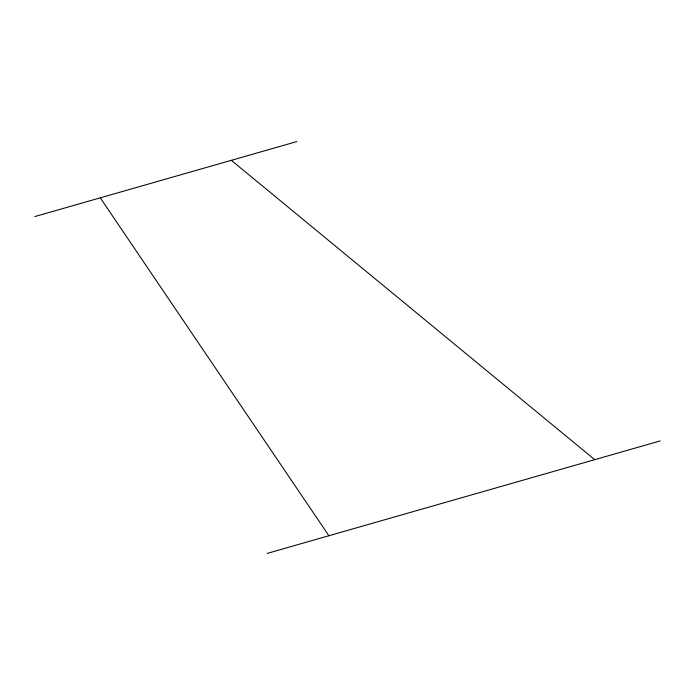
<?xml version="1.0" encoding="UTF-8"?>
<svg xmlns="http://www.w3.org/2000/svg" width="695" height="695" viewBox="0 0 695 695"><rect width="100%" height="100%" fill="white"/><g stroke="black" fill="none" stroke-linecap="round" stroke-linejoin="round"><path stroke-width="1.04" d="M34.75 216.588L296.843 141.58M267.115 553.42L660.25 440.908M231.322 160.337L594.729 459.664M100.271 197.84L328.891 535.741"/></g></svg>
